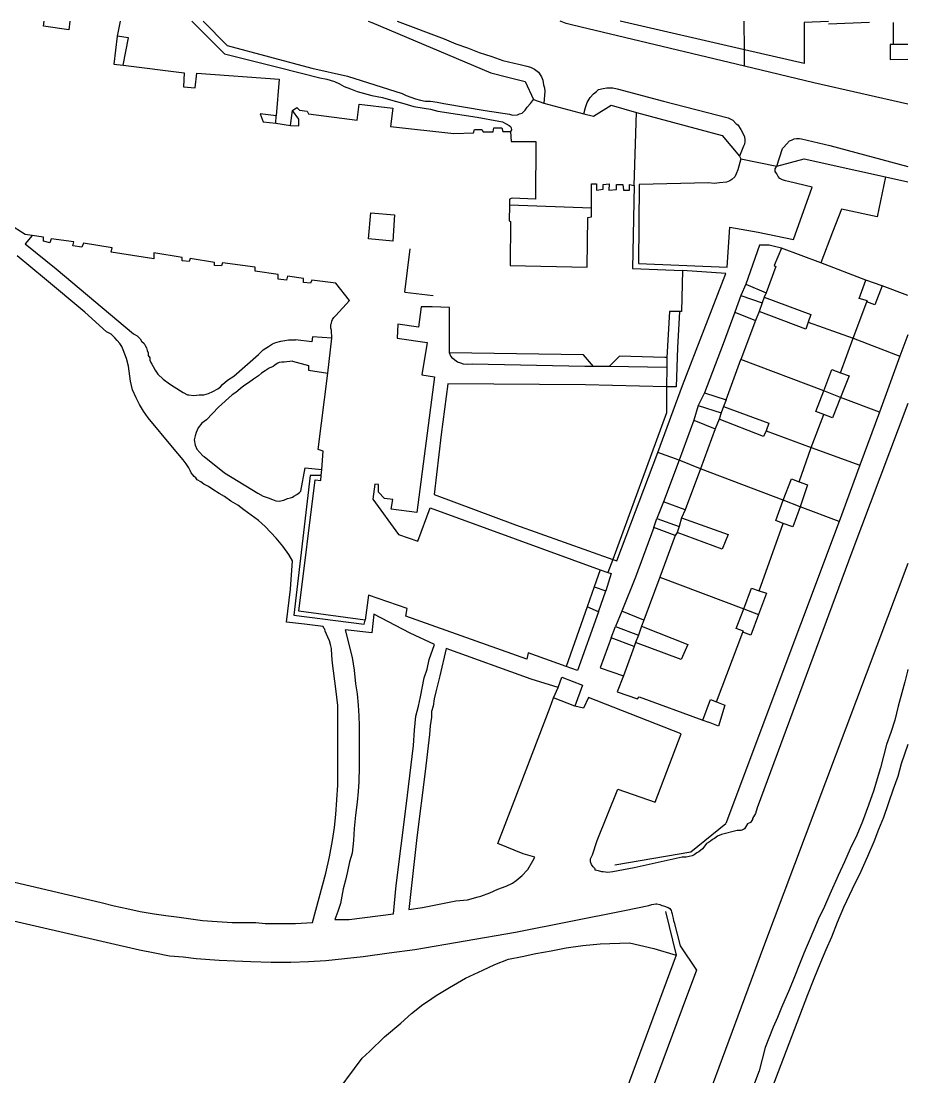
# Model space of a CAD drawing. Header units: millimetres. Extents: x 521005098 to 522149999836, y 174611071 to 175300000107.
# Drawn here: x 522040500036 to 522149999836, y 175169562340 to 175300000000 of the extents above; entities that cross this region are included whole.
import ezdxf

# ---------------------------------------------------------------- set-up
doc = ezdxf.new("R2010")
doc.units = ezdxf.units.MM
doc.header["$LTSCALE"] = 200
for name, color, linetype in [('0-35TEXT', 3, 'Continuous'), ('siteplan$0$0-35TEXT', 3, 'Continuous'), ('siteplan$0$siteplan$0$10', 1, 'Continuous'), ('siteplan$0$siteplan$0$14', 1, 'Continuous'), ('siteplan$0$siteplan$0$5', 1, 'Continuous'), ('siteplan$0$siteplan$0$8', 1, 'Continuous'), ('siteplan$0$siteplan$0$9', 1, 'Continuous')]:
    doc.layers.add(name, color=color, linetype=linetype)
doc.layers.get('siteplan$0$0-35TEXT').off()

# ---------------------------------------------------------------- blocks, each defined once
blk = doc.blocks.new('siteplan$0$siteplan')
at = {"layer": 'siteplan$0$siteplan$0$10', "color": 8}
for p, q in [((21561.56, 75200), (21565.62, 75195.94)), ((21562.96, 75200), (21565.94, 75197)), ((21565.94, 75197), (21576.38, 75194.19)), ((21629.81, 75194.44), (21629.81, 75196.44)), ((21565.62, 75195.94), (21572.38, 75194.25)), ((21572.38, 75194.25), (21577.38, 75193)), ((21576.38, 75194.19), (21580.81, 75193.19)), ((21577.38, 75193), (21578.25, 75192.81)), ((21578.25, 75192.81), (21579.19, 75192.56)), ((21579.19, 75192.56), (21579.81, 75192.25)), ((21579.81, 75192.25), (21580.38, 75191.94)), ((21580.81, 75193.19), (21587.56, 75191.06)), ((21580.38, 75191.94), (21581.19, 75191.62)), ((21581.19, 75191.62), (21582, 75191.31)), ((21582, 75191.31), (21583.81, 75190.81)), ((21583.81, 75190.81), (21585.12, 75190.56)), ((21587.56, 75191.06), (21588.06, 75190.81)), ((21588.06, 75190.81), (21588.62, 75190.62)), ((21585.12, 75190.56), (21586.38, 75190.19)), ((21586.38, 75190.19), (21587.75, 75189.81)), ((21587.75, 75189.81), (21589, 75189.44)), ((21588.62, 75190.62), (21589.19, 75190.38)), ((21589.19, 75190.38), (21589.81, 75190.25)), ((21589.81, 75190.25), (21590.38, 75190.12)), ((21590.38, 75190.12), (21591.06, 75190.12)), ((21591.06, 75190.12), (21591.88, 75190)), ((21591.88, 75190), (21592.69, 75189.81)), ((21592.69, 75189.81), (21597.81, 75188.94)), ((21603, 75189.38), (21603.38, 75189.81)), ((21603.38, 75189.81), (21603.75, 75190.31)), ((21589, 75189.44), (21590.25, 75189.25)), ((21590.25, 75189.25), (21591.06, 75189.12)), ((21591.06, 75189.12), (21591.94, 75188.88)), ((21591.94, 75188.88), (21596.81, 75188.12)), ((21597.81, 75188.94), (21600.81, 75188.5)), ((21600.81, 75188.5), (21601.19, 75188.38)), ((21601.19, 75188.38), (21601.75, 75188.44)), ((21601.75, 75188.44), (21601.81, 75188.44)), ((21601.81, 75188.44), (21602.06, 75188.56)), ((21602.06, 75188.56), (21602.38, 75188.62)), ((21602.38, 75188.62), (21602.75, 75189)), ((21602.75, 75189), (21603, 75189.38)), ((21596.81, 75188.12), (21599.5, 75187.62)), ((21599.5, 75187.62), (21599.94, 75187.56)), ((21599.94, 75187.56), (21600.38, 75187.31)), ((21600.38, 75187.31), (21600.75, 75187.12)), ((21600.75, 75187.12), (21600.94, 75187)), ((21600.94, 75187), (21601, 75186.81)), ((21601.06, 75186.56), (21600.94, 75186.38)), ((21601, 75186.81), (21601.06, 75186.56)), ((21629.38, 75183), (21629, 75181.62)), ((21633.62, 75181.75), (21633.81, 75182.06)), ((21633.62, 75181.44), (21633.62, 75181.75)), ((21628.25, 75180.44), (21628, 75180.25)), ((21628.62, 75180.75), (21628.25, 75180.44)), ((21628.81, 75181.12), (21628.62, 75180.75)), ((21629, 75181.62), (21628.81, 75181.12)), ((21633.81, 75181.12), (21633.62, 75181.44)), ((21634, 75180.81), (21633.81, 75181.12)), ((21634.19, 75180.56), (21634, 75180.81)), ((21634.5, 75180.38), (21634.19, 75180.56)), ((21634.88, 75180.25), (21634.5, 75180.38)), ((21647.25, 75180.75), (21646.19, 75175.81)), ((21616.81, 75179.81), (21616.75, 75170.06)), ((21625.38, 75180), (21616.81, 75179.81)), ((21626.06, 75179.94), (21625.38, 75180)), ((21626.75, 75180), (21626.06, 75179.94)), ((21627.62, 75180.12), (21626.75, 75180)), ((21628, 75180.25), (21627.62, 75180.12)), ((21635.25, 75180.19), (21634.88, 75180.25)), ((21638.19, 75179.5), (21635.25, 75180.19)), ((21635.88, 75173), (21638.19, 75179.5)), ((21641.81, 75176.75), (21640.69, 75173.94)), ((21646.19, 75175.81), (21641.81, 75176.75)), ((21627.69, 75169.62), (21628, 75174.56)), ((21628, 75174.56), (21631.5, 75173.94)), ((21631.5, 75173.94), (21635.88, 75173)), ((21640.69, 75173.94), (21639.25, 75170.12)), ((21541.88, 75173.5), (21541, 75172.5)), ((21541, 75172.5), (21544.81, 75169.38)), ((21543.38, 75168.19), (21540, 75171)), ((21616.75, 75170.06), (21627.69, 75169.62)), ((21544.81, 75169.38), (21554.38, 75161.38)), ((21548.38, 75164.06), (21543.38, 75168.19)), ((21630, 75167.5), (21629.38, 75166.12)), ((21551.06, 75161.62), (21548.38, 75164.06)), ((21621.81, 75164.12), (21621.56, 75159.62)), ((21551.62, 75161.31), (21551.06, 75161.62)), ((21552.06, 75160.88), (21551.62, 75161.31)), ((21552.38, 75160.56), (21552.06, 75160.88)), ((21554.38, 75161.38), (21554.81, 75161.12)), ((21554.81, 75161.12), (21555.19, 75160.75)), ((21552.69, 75160.19), (21552.38, 75160.56)), ((21552.94, 75159.81), (21552.69, 75160.19)), ((21553.12, 75159.38), (21552.94, 75159.81)), ((21555.19, 75160.75), (21555.38, 75160.44)), ((21555.38, 75160.44), (21555.69, 75160.19)), ((21555.69, 75160.19), (21555.81, 75159.94)), ((21555.81, 75159.94), (21556, 75159.62)), ((21556, 75159.62), (21556.06, 75159.31)), ((21570.38, 75159.38), (21571.06, 75159.81)), ((21571.06, 75159.81), (21571.56, 75160.12)), ((21571.56, 75160.12), (21571.94, 75160.31)), ((21571.94, 75160.31), (21572.56, 75160.44)), ((21572.56, 75160.44), (21573.06, 75160.56)), ((21573.06, 75160.56), (21573.5, 75160.62)), ((21573.5, 75160.62), (21573.88, 75160.62)), ((21573.88, 75160.62), (21574.38, 75160.62)), ((21621.56, 75159.62), (21621.38, 75154.81)), ((21553.5, 75158.31), (21553.12, 75159.38)), ((21553.75, 75157.38), (21553.5, 75158.31)), ((21556.06, 75159.31), (21556.19, 75159)), ((21556.19, 75159), (21556.19, 75158.69)), ((21556.19, 75158.69), (21556.38, 75158.38)), ((21556.38, 75158.38), (21556.38, 75158.12)), ((21566.75, 75156.12), (21569.81, 75158.81)), ((21569.81, 75158.81), (21570.38, 75159.38)), ((21593.56, 75158.62), (21593.38, 75159)), ((21593.81, 75158.31), (21593.56, 75158.62)), ((21594.06, 75158.12), (21593.81, 75158.31)), ((21554, 75155.5), (21553.75, 75157.38)), ((21556.38, 75158.12), (21556.5, 75157.81)), ((21556.5, 75157.81), (21556.62, 75157.62)), ((21556.62, 75157.62), (21556.81, 75157.31)), ((21556.81, 75157.31), (21557.06, 75156.88)), ((21557.06, 75156.88), (21557.38, 75156.38)), ((21571.12, 75157.12), (21570.62, 75156.81)), ((21571.62, 75157.31), (21571.12, 75157.12)), ((21571.81, 75157.5), (21571.62, 75157.31)), ((21572, 75157.62), (21571.81, 75157.5)), ((21572.19, 75157.75), (21572, 75157.62)), ((21572.38, 75157.81), (21572.19, 75157.75)), ((21572.69, 75157.88), (21572.38, 75157.81)), ((21573, 75157.88), (21572.69, 75157.88)), ((21574, 75158), (21573, 75157.88)), ((21594.38, 75157.88), (21594.06, 75158.12)), ((21594.81, 75157.75), (21594.38, 75157.88)), ((21595.12, 75157.62), (21594.81, 75157.75)), ((21595.62, 75157.56), (21595.12, 75157.62)), ((21596.19, 75157.62), (21595.62, 75157.56)), ((21610.12, 75157.31), (21596.19, 75157.62)), ((21611.19, 75157.31), (21610.12, 75157.31)), ((21620.25, 75157.19), (21613.12, 75157.31)), ((21557.38, 75156.38), (21558.06, 75155.75)), ((21558.06, 75155.75), (21558.81, 75155.19)), ((21565.38, 75155.12), (21566, 75155.62)), ((21566, 75155.62), (21566.75, 75156.12)), ((21569.19, 75155.75), (21568.56, 75155.31)), ((21569.81, 75156.19), (21569.19, 75155.75)), ((21570.19, 75156.5), (21569.81, 75156.19)), ((21570.62, 75156.81), (21570.19, 75156.5)), ((21554.25, 75154.44), (21554, 75155.5)), ((21554.69, 75153.44), (21554.25, 75154.44)), ((21558.81, 75155.19), (21559.38, 75154.81)), ((21559.38, 75154.81), (21560.5, 75154.12)), ((21564.19, 75154.25), (21564.81, 75154.56)), ((21564.81, 75154.56), (21565.12, 75154.81)), ((21565.12, 75154.81), (21565.38, 75155.12)), ((21567.56, 75154.56), (21567, 75154.12)), ((21568, 75154.94), (21567.56, 75154.56)), ((21568.56, 75155.31), (21568, 75154.94)), ((21593.19, 75155.19), (21592.38, 75148.94)), ((21610.19, 75155.06), (21593.19, 75155.19)), ((21620.19, 75154.81), (21610.19, 75155.06)), ((21621.38, 75154.81), (21620.19, 75154.81)), ((21555.12, 75152.62), (21554.69, 75153.44)), ((21560.5, 75154.12), (21561.06, 75153.81)), ((21561.06, 75153.81), (21561.19, 75153.81)), ((21561.19, 75153.81), (21561.81, 75153.75)), ((21561.81, 75153.75), (21562.5, 75153.81)), ((21562.5, 75153.81), (21563.06, 75153.81)), ((21563.06, 75153.81), (21563.62, 75154)), ((21563.62, 75154), (21564.19, 75154.25)), ((21566.56, 75153.81), (21564.88, 75152.31)), ((21567, 75154.12), (21566.56, 75153.81)), ((21624.88, 75154.06), (21624.12, 75152.5)), ((21555.62, 75151.81), (21555.12, 75152.62)), ((21556.19, 75151), (21555.62, 75151.81)), ((21564.88, 75152.31), (21563.38, 75150.75)), ((21559.19, 75147.38), (21556.19, 75151)), ((21563.38, 75150.75), (21562.81, 75150.31)), ((21562.12, 75149.19), (21562, 75148.75)), ((21562.38, 75149.75), (21562.12, 75149.19)), ((21562.81, 75150.31), (21562.38, 75149.75)), ((21562, 75148.75), (21561.88, 75148.25)), ((21561.88, 75148.25), (21562, 75147.62)), ((21592.38, 75148.94), (21591.5, 75141.5)), ((21560.5, 75145.81), (21559.19, 75147.38)), ((21562, 75147.62), (21562.19, 75147.12)), ((21562.19, 75147.12), (21562.56, 75146.69)), ((21562.56, 75146.69), (21562.94, 75146.31)), ((21614.06, 75133.31), (21619.12, 75146.69)), ((21560.88, 75145.31), (21560.5, 75145.81)), ((21561.19, 75144.81), (21560.88, 75145.31)), ((21562.94, 75146.31), (21563.12, 75146.19)), ((21563.12, 75146.19), (21565.62, 75144.19)), ((21621.75, 75145.75), (21619.81, 75140.62)), ((21561.38, 75144.5), (21561.19, 75144.81)), ((21561.5, 75144.19), (21561.38, 75144.5)), ((21561.69, 75143.94), (21561.5, 75144.19)), ((21561.88, 75143.75), (21561.69, 75143.94)), ((21565.62, 75144.19), (21569, 75142.12)), ((21576.19, 75143.88), (21574.19, 75126.62)), ((21575.06, 75141.94), (21575.56, 75144.81)), ((21575.56, 75144.81), (21577.62, 75144.62)), ((21577.56, 75143.88), (21576.19, 75143.88)), ((21562.06, 75143.56), (21561.88, 75143.75)), ((21562.25, 75143.31), (21562.06, 75143.56)), ((21562.69, 75143.06), (21562.25, 75143.31)), ((21563.06, 75142.81), (21562.69, 75143.06)), ((21563.62, 75142.5), (21563.06, 75142.81)), ((21564.19, 75142.12), (21563.62, 75142.5)), ((21564.94, 75141.62), (21564.19, 75142.12)), ((21565.62, 75141.25), (21564.94, 75141.62)), ((21566.38, 75140.69), (21565.62, 75141.25)), ((21569, 75142.12), (21569.75, 75141.69)), ((21569.75, 75141.69), (21570.38, 75141.31)), ((21570.38, 75141.31), (21571, 75141.12)), ((21574, 75141.19), (21574.19, 75141.31)), ((21574.19, 75141.31), (21574.56, 75141.5)), ((21574.56, 75141.5), (21574.69, 75141.62)), ((21574.69, 75141.62), (21574.88, 75141.75)), ((21574.88, 75141.75), (21575.06, 75141.94)), ((21591.5, 75141.5), (21601.56, 75137.75)), ((21567.25, 75140.19), (21566.38, 75140.69)), ((21568, 75139.62), (21567.25, 75140.19)), ((21571, 75141.12), (21571.56, 75140.88)), ((21571.56, 75140.88), (21571.94, 75140.75)), ((21571.94, 75140.75), (21572.38, 75140.69)), ((21572.38, 75140.69), (21572.94, 75140.81)), ((21572.94, 75140.81), (21573.38, 75141)), ((21573.38, 75141), (21573.75, 75141.12)), ((21573.75, 75141.12), (21574, 75141.19)), ((21569.81, 75138.31), (21568, 75139.62)), ((21570.62, 75137.56), (21569.81, 75138.31)), ((21572, 75136.12), (21570.62, 75137.56)), ((21601.56, 75137.75), (21613.56, 75133.5)), ((21618.62, 75137.44), (21616.38, 75131.31)), ((21618.62, 75137.44), (21619, 75138.56)), ((21621.25, 75136.44), (21618.62, 75137.44)), ((21572.81, 75135.12), (21572, 75136.12)), ((21573.56, 75134.12), (21572.81, 75135.12)), ((21574, 75133.31), (21573.56, 75134.12)), ((21613.56, 75133.5), (21614.06, 75133.31)), ((21573.75, 75129.81), (21574, 75133.31)), ((21612, 75132.19), (21612.94, 75131.88)), ((21613.38, 75131.75), (21612.69, 75129.62)), ((21612.94, 75131.88), (21613.38, 75131.75)), ((21616.38, 75131.31), (21614.69, 75127.12)), ((21573.25, 75125.75), (21573.75, 75129.81)), ((21611.81, 75127), (21612.69, 75129.62)), ((21611.81, 75127), (21609.19, 75119.75)), ((21575.5, 75125.5), (21573.25, 75125.75)), ((21574.19, 75126.62), (21582.88, 75125.5)), ((21582.88, 75125.5), (21583, 75126)), ((21584.06, 75126.75), (21583.81, 75124.44)), ((21588.56, 75124.38), (21584.06, 75126.75)), ((21577.81, 75125.19), (21575.5, 75125.5)), ((21577.88, 75125), (21577.81, 75125.19)), ((21578, 75124.88), (21577.88, 75125)), ((21578.06, 75124.62), (21578, 75124.88)), ((21578.19, 75124.25), (21578.06, 75124.62)), ((21580.5, 75124.81), (21581.38, 75121.38)), ((21583.81, 75124.44), (21580.5, 75124.81)), ((21591.56, 75123), (21588.56, 75124.38)), ((21613.38, 75123.81), (21613.88, 75125.19)), ((21578.38, 75123.88), (21578.19, 75124.25)), ((21578.56, 75123.44), (21578.38, 75123.88)), ((21578.69, 75123), (21578.56, 75123.44)), ((21578.81, 75122.5), (21578.69, 75123)), ((21590.88, 75121.12), (21591.56, 75123)), ((21613.38, 75123.81), (21612, 75120.12)), ((21616.19, 75122.75), (21613.38, 75123.81)), ((21578.88, 75121.62), (21578.81, 75122.5)), ((21593, 75122.5), (21592.19, 75119.12)), ((21603.5, 75118.69), (21593, 75122.5)), ((21578.94, 75120.69), (21578.88, 75121.62)), ((21579.38, 75117.5), (21578.94, 75120.69)), ((21581.38, 75121.38), (21581.62, 75119.81)), ((21590.62, 75119.94), (21590.88, 75121.12)), ((21581.62, 75119.81), (21581.81, 75118.12)), ((21590.25, 75118.88), (21590.62, 75119.94)), ((21592.19, 75119.12), (21591.69, 75117.12)), ((21609.19, 75119.75), (21607.81, 75120.25)), ((21612, 75120.12), (21614.88, 75119.12)), ((21649.94, 75119.69), (21649.62, 75118.38)), ((21650, 75119.9), (21649.94, 75119.69)), ((21581.81, 75118.12), (21582, 75116.88)), ((21589.81, 75116.5), (21590.25, 75118.88)), ((21606.81, 75117.69), (21603.5, 75118.69)), ((21649.62, 75118.38), (21649.25, 75117)), ((21579.62, 75115.44), (21579.38, 75117.5)), ((21582, 75116.88), (21582.12, 75115.5)), ((21589.56, 75115.38), (21589.81, 75116.5)), ((21591.69, 75117.12), (21591.5, 75116.25)), ((21610.56, 75116.44), (21609.94, 75115.12)), ((21622, 75111.94), (21610.56, 75116.44)), ((21649.25, 75117), (21648.81, 75115.38)), ((21579.62, 75105.62), (21579.62, 75115.44)), ((21582.12, 75115.5), (21582.19, 75114.19)), ((21589.25, 75114.12), (21589.56, 75115.38)), ((21591.38, 75115.38), (21591.19, 75114.69)), ((21591.5, 75116.25), (21591.38, 75115.38)), ((21601.38, 75103.62), (21605.81, 75115.25)), ((21605.81, 75115.25), (21606.25, 75116.38)), ((21609.94, 75115.12), (21608.88, 75115.38)), ((21648.81, 75115.38), (21648.38, 75113.62)), ((21582.19, 75114.19), (21582.25, 75112.94)), ((21589.06, 75112.38), (21589.25, 75114.12)), ((21591.19, 75114), (21591, 75112.94)), ((21591.19, 75114.69), (21591.19, 75114)), ((21582.25, 75112.94), (21582.25, 75107.88)), ((21591, 75112.94), (21590.94, 75111.88)), ((21648.38, 75113.62), (21647.88, 75112.12)), ((21588.94, 75110.5), (21589.06, 75112.38)), ((21590.94, 75111.88), (21590.38, 75107.31)), ((21618.81, 75103.5), (21622, 75111.94)), ((21647.88, 75112.12), (21647.38, 75110.62)), ((21588.06, 75103), (21588.94, 75110.5)), ((21647.38, 75110.62), (21647, 75109.19)), ((21650, 75110.62), (21649.19, 75108.25)), ((21647, 75109.19), (21646.62, 75107.75)), ((21582.25, 75107.88), (21582.19, 75106)), ((21590.38, 75107.31), (21589.38, 75099.12)), ((21646.62, 75107.75), (21646.19, 75106.38)), ((21649.19, 75108.25), (21648.75, 75106.69)), ((21646.19, 75106.38), (21645.81, 75105)), ((21648.75, 75106.69), (21648.19, 75105.12)), ((21579.38, 75102), (21579.62, 75105.62)), ((21582.12, 75104.81), (21582, 75103.5)), ((21582.19, 75106), (21582.12, 75104.81)), ((21611.62, 75098.75), (21614.19, 75105.12)), ((21614.19, 75105.12), (21618.81, 75103.5)), ((21645.81, 75105), (21645.12, 75103.12)), ((21648.19, 75105.12), (21647, 75101.62)), ((21582, 75103.5), (21581.81, 75101.88)), ((21599.38, 75098.38), (21601.38, 75103.62)), ((21586.81, 75093.19), (21588.06, 75103)), ((21645.12, 75103.12), (21644.38, 75101.12)), ((21579.19, 75100.38), (21579.38, 75102)), ((21581.81, 75101.88), (21581.62, 75100.25)), ((21644.38, 75101.12), (21643.69, 75099.44)), ((21647, 75101.62), (21646.38, 75100.12)), ((21578.94, 75098.75), (21579.19, 75100.38)), ((21581.62, 75100.25), (21581.56, 75098.75)), ((21627, 75099.5), (21626.5, 75099.31)), ((21646.38, 75100.12), (21645.81, 75098.62)), ((21578.56, 75096.75), (21578.94, 75098.75)), ((21581.56, 75098.75), (21581.38, 75097.19)), ((21589.38, 75099.12), (21588.38, 75090.25)), ((21602.5, 75097.12), (21599.38, 75098.38)), ((21611.06, 75097), (21611.62, 75098.75)), ((21625.12, 75098.38), (21624.94, 75098.12)), ((21625.38, 75098.5), (21625.12, 75098.38)), ((21625.62, 75098.69), (21625.38, 75098.5)), ((21625.88, 75098.88), (21625.62, 75098.69)), ((21626.12, 75099), (21625.88, 75098.88)), ((21626.5, 75099.31), (21626.12, 75099)), ((21643.69, 75099.44), (21642.88, 75097.75)), ((21645.81, 75098.62), (21645, 75096.81)), ((21581.38, 75097.19), (21581.06, 75096.12)), ((21603.94, 75096.69), (21602.5, 75097.12)), ((21610.81, 75096.5), (21611.06, 75097)), ((21623.38, 75096.88), (21623, 75096.81)), ((21623.62, 75097), (21623.38, 75096.88)), ((21623.94, 75097.25), (21623.62, 75097)), ((21624.19, 75097.38), (21623.94, 75097.25)), ((21624.62, 75097.75), (21624.19, 75097.38)), ((21624.94, 75098.12), (21624.62, 75097.75)), ((21642.88, 75097.75), (21642.19, 75096.12)), ((21529.5, 75096), (21550.38, 75091.12)), ((21578.12, 75094.75), (21578.56, 75096.75)), ((21581.06, 75096.12), (21580.81, 75094.94)), ((21603.06, 75095.19), (21603.69, 75096.25)), ((21603.69, 75096.25), (21603.94, 75096.69)), ((21610.81, 75096.12), (21610.81, 75096.5)), ((21610.94, 75095.81), (21610.81, 75096.12)), ((21611.12, 75095.5), (21610.94, 75095.81)), ((21622.12, 75096.69), (21616.19, 75095.38)), ((21622.62, 75096.69), (21622.12, 75096.69)), ((21623, 75096.81), (21622.62, 75096.69)), ((21642.19, 75096.12), (21641.38, 75094.44)), ((21645, 75096.81), (21644.19, 75094.94)), ((21576.5, 75088.62), (21578.12, 75094.75)), ((21580.81, 75094.94), (21580.56, 75093.88)), ((21601.62, 75093.81), (21602.38, 75094.44)), ((21602.38, 75094.44), (21603, 75095.12)), ((21603, 75095.12), (21603.06, 75095.19)), ((21611.38, 75095.25), (21611.12, 75095.5)), ((21611.38, 75095.12), (21611.38, 75095.25)), ((21611.81, 75095), (21611.38, 75095.12)), ((21612.19, 75094.88), (21611.81, 75095)), ((21612.38, 75094.88), (21612.19, 75094.88)), ((21612.94, 75094.81), (21612.38, 75094.88)), ((21613.56, 75094.88), (21612.94, 75094.81)), ((21616.19, 75095.38), (21613.56, 75094.88)), ((21641.38, 75094.44), (21640.38, 75092.12)), ((21644.19, 75094.94), (21643.12, 75092.75)), ((21580.56, 75093.88), (21580.25, 75092.81)), ((21586.5, 75089.69), (21586.81, 75093.19)), ((21599.38, 75092.75), (21600.38, 75093.12)), ((21600.38, 75093.12), (21601.19, 75093.5)), ((21601.19, 75093.5), (21601.62, 75093.81)), ((21580.12, 75091.88), (21579.94, 75091)), ((21580.25, 75092.81), (21580.12, 75091.88)), ((21595.62, 75091.44), (21596.94, 75091.81)), ((21596.94, 75091.81), (21597.25, 75091.88)), ((21597.25, 75091.88), (21598.38, 75092.31)), ((21598.38, 75092.31), (21599.38, 75092.75)), ((21640.38, 75092.12), (21639.69, 75090.62)), ((21643.12, 75092.75), (21642.06, 75090.5)), ((21550.38, 75091.12), (21552, 75090.69)), ((21552, 75090.69), (21553.56, 75090.38)), ((21553.56, 75090.38), (21555.19, 75090)), ((21579.94, 75091), (21579.62, 75090)), ((21588.38, 75090.25), (21590.06, 75090.5)), ((21590.06, 75090.5), (21594.19, 75091.31)), ((21594.19, 75091.31), (21595.62, 75091.44)), ((21615, 75090.12), (21618, 75090.75)), ((21618, 75090.75), (21618.38, 75090.88)), ((21618.38, 75090.88), (21618.88, 75090.94)), ((21618.88, 75090.94), (21619, 75090.94)), ((21619, 75090.94), (21619.38, 75090.88)), ((21619.38, 75090.88), (21619.62, 75090.75)), ((21619.62, 75090.75), (21619.81, 75090.69)), ((21619.81, 75090.69), (21620.38, 75090.5)), ((21639.69, 75090.62), (21638.94, 75089)), ((21642.06, 75090.5), (21641.25, 75088.62)), ((21537.19, 75089.38), (21555.12, 75085.25)), ((21555.19, 75090), (21556.94, 75089.69)), ((21556.94, 75089.69), (21558.38, 75089.5)), ((21558.38, 75089.5), (21560, 75089.31)), ((21560, 75089.31), (21562.88, 75088.88)), ((21579.62, 75090), (21579.25, 75089)), ((21581, 75089), (21586.5, 75089.69)), ((21601.56, 75087.44), (21615, 75090.12)), ((21562.88, 75088.88), (21564.69, 75088.75)), ((21564.69, 75088.75), (21566.56, 75088.62)), ((21566.56, 75088.62), (21569.5, 75088.62)), ((21569.5, 75088.62), (21570.62, 75088.5)), ((21570.62, 75088.5), (21574.38, 75088.5)), ((21574.38, 75088.5), (21576.5, 75088.62)), ((21579.25, 75089), (21581, 75089)), ((21638.38, 75087.75), (21637.81, 75086.38)), ((21638.94, 75089), (21638.38, 75087.75)), ((21641.25, 75088.62), (21640.56, 75086.81)), ((21589.12, 75085.31), (21601.56, 75087.44)), ((21640.56, 75086.81), (21639.88, 75085.25)), ((21555.12, 75085.25), (21557, 75084.88)), ((21585.94, 75084.88), (21589.12, 75085.31)), ((21637.81, 75086.38), (21637.19, 75084.94)), ((21639.88, 75085.25), (21639.19, 75083.69)), ((21557, 75084.88), (21558.81, 75084.5)), ((21558.81, 75084.5), (21560.5, 75084.38)), ((21560.5, 75084.38), (21562.12, 75084.19)), ((21562.12, 75084.19), (21564.94, 75084)), ((21564.94, 75084), (21566.88, 75083.88)), ((21566.88, 75083.88), (21568.88, 75083.81)), ((21576, 75083.81), (21578.12, 75083.94)), ((21578.12, 75083.94), (21582.75, 75084.44)), ((21582.75, 75084.44), (21585.94, 75084.88)), ((21637.19, 75084.94), (21636.62, 75083.5)), ((21568.88, 75083.81), (21571.38, 75083.75)), ((21571.38, 75083.75), (21573.81, 75083.75)), ((21573.81, 75083.75), (21576, 75083.81)), ((21636.62, 75083.5), (21636, 75081.94)), ((21639.19, 75083.69), (21638.38, 75081.69)), ((21636, 75081.94), (21635.38, 75080.38)), ((21638.38, 75081.69), (21637.62, 75079.69)), ((21635.38, 75080.38), (21634.38, 75078.12)), ((21637.62, 75079.69), (21634, 75070.19)), ((21634.38, 75078.12), (21633.88, 75076.88)), ((21633.88, 75076.88), (21633.38, 75075.69)), ((21633.38, 75075.69), (21632.38, 75073.19)), ((21632.38, 75073.19), (21631.62, 75070.31)), ((21634, 75070.19), (21625.88, 75049.31)), ((21631.62, 75070.31), (21629.19, 75063.88))]:
    blk.add_line(p, q, dxfattribs=at)
at = {"layer": 'siteplan$0$siteplan$0$14', "color": 8}
for p, q in [((21543.25, 75199.38), (21543.34, 75200)), ((21546.53, 75200), (21546.38, 75198.94)), ((21552.71, 75200), (21552.38, 75198.12)), ((21546.38, 75198.94), (21543.25, 75199.38)), ((21552.38, 75198.12), (21551.94, 75194.69)), ((21551.94, 75194.69), (21553.12, 75194.56)), ((21553.12, 75194.56), (21560.62, 75193.62)), ((21560.62, 75193.62), (21560.56, 75191.88)), ((21562, 75191.75), (21562.19, 75193.56)), ((21562.19, 75193.56), (21572.38, 75192.81)), ((21572.38, 75192.81), (21572, 75188.31)), ((21560.56, 75191.88), (21562, 75191.75)), ((21582, 75187.75), (21582.25, 75189.75)), ((21582.25, 75189.75), (21586.38, 75189.25)), ((21572, 75188.31), (21570, 75188.56)), ((21570, 75188.56), (21570.38, 75187.56)), ((21574, 75188.94), (21574.56, 75189.31)), ((21574.81, 75187.88), (21574, 75188.94)), ((21574.56, 75189.31), (21574.88, 75189)), ((21574.88, 75189), (21575.81, 75188.88)), ((21575.81, 75188.88), (21576, 75188.56)), ((21576, 75188.56), (21582, 75187.75)), ((21586.38, 75189.25), (21586.12, 75187)), ((21570.38, 75187.56), (21571.94, 75187.38)), ((21571.94, 75187.38), (21573.75, 75187.12)), ((21573.75, 75187.12), (21574.81, 75187.06)), ((21574.81, 75187.06), (21574.81, 75187.88)), ((21586.12, 75187), (21593.94, 75186.12)), ((21593.94, 75186.12), (21596.38, 75186.19)), ((21596.38, 75186.19), (21596.5, 75186.62)), ((21596.5, 75186.62), (21597.38, 75186.62)), ((21597.38, 75186.62), (21597.56, 75186.31)), ((21597.56, 75186.31), (21598.81, 75186.31)), ((21598.81, 75186.31), (21598.88, 75186.81)), ((21598.88, 75186.81), (21599.88, 75186.81)), ((21599.88, 75186.81), (21600, 75186.38)), ((21600, 75186.38), (21600.94, 75186.38)), ((21600.94, 75186.38), (21601, 75185.12)), ((21601, 75185.12), (21601.38, 75185.12)), ((21601.38, 75185.12), (21604.06, 75185.12)), ((21604.06, 75185.12), (21604, 75178)), ((21610.94, 75176.88), (21610.94, 75179.88)), ((21610.94, 75179.88), (21611.56, 75179.88)), ((21611.56, 75179.88), (21611.56, 75179.12)), ((21611.56, 75179.12), (21612.38, 75179.25)), ((21612.38, 75179.81), (21613.12, 75179.88)), ((21612.38, 75179.25), (21612.38, 75179.81)), ((21613.12, 75179.88), (21613.06, 75179.12)), ((21613.06, 75179.12), (21614, 75179.19)), ((21614, 75179.19), (21614, 75179.81)), ((21614, 75179.81), (21614.81, 75179.81)), ((21614.81, 75179.81), (21614.88, 75179.12)), ((21614.88, 75179.12), (21615.62, 75179.12)), ((21615.62, 75179.12), (21615.62, 75179.81)), ((21615.62, 75179.81), (21616.19, 75179.69)), ((21616.19, 75179.69), (21616, 75169.44)), ((21601.12, 75178.12), (21600.81, 75178)), ((21600.81, 75178), (21600.81, 75177.25)), ((21604, 75178), (21601.12, 75178.12)), ((21600.81, 75177.25), (21600.75, 75175.31)), ((21610.94, 75175.81), (21610.94, 75176.88)), ((21583.38, 75173.12), (21583.69, 75176.31)), ((21583.69, 75176.31), (21586.62, 75176.06)), ((21586.62, 75176.06), (21586.38, 75172.81)), ((21600.75, 75175.31), (21600.94, 75175.25)), ((21600.94, 75175.25), (21600.88, 75169.81)), ((21610.38, 75169.62), (21610.5, 75175.75)), ((21610.5, 75175.75), (21610.94, 75175.81)), ((21541, 75173.62), (21539.06, 75174.88)), ((21541.88, 75173.5), (21541, 75173.62)), ((21543.25, 75173.31), (21541.88, 75173.5)), ((21543.25, 75172.81), (21543.25, 75173.31)), ((21544.06, 75172.62), (21543.25, 75172.81)), ((21544.19, 75173.12), (21544.06, 75172.62)), ((21547, 75172.75), (21544.19, 75173.12)), ((21546.88, 75172.25), (21547, 75172.75)), ((21548.19, 75172.56), (21548, 75172.06)), ((21551.75, 75172), (21548.19, 75172.56)), ((21586.38, 75172.81), (21583.38, 75173.12)), ((21548, 75172.06), (21546.88, 75172.25)), ((21551.62, 75171.44), (21551.75, 75172)), ((21556.88, 75170.62), (21551.62, 75171.44)), ((21560.38, 75170.81), (21556.88, 75171.38)), ((21556.88, 75171.38), (21556.88, 75170.62)), ((21587.88, 75166.5), (21588.56, 75171.88)), ((21634.38, 75171.94), (21633.5, 75169.81)), ((21639.25, 75170.12), (21634.38, 75171.94)), ((21560.38, 75170.38), (21560.38, 75170.81)), ((21561.25, 75170.31), (21560.38, 75170.38)), ((21561.38, 75170.69), (21561.25, 75170.31)), ((21564.38, 75170.19), (21561.38, 75170.69)), ((21564.38, 75169.81), (21564.38, 75170.19)), ((21565.38, 75170.12), (21565.25, 75169.75)), ((21569.38, 75169.62), (21565.38, 75170.12)), ((21644.81, 75168), (21639.25, 75170.12)), ((21565.25, 75169.75), (21564.38, 75169.81)), ((21569.38, 75169.12), (21569.38, 75169.62)), ((21572.25, 75168.69), (21569.38, 75169.12)), ((21572.25, 75168.12), (21572.25, 75168.69)), ((21600.88, 75169.81), (21610.38, 75169.62)), ((21616, 75169.44), (21622.19, 75169.19)), ((21622.19, 75169.19), (21622.06, 75164.12)), ((21633.69, 75169.69), (21632.5, 75166.44)), ((21633.5, 75169.81), (21633.69, 75169.69)), ((21573.25, 75168), (21572.25, 75168.12)), ((21573.38, 75168.5), (21573.25, 75168)), ((21575.38, 75168.19), (21573.38, 75168.5)), ((21575.38, 75167.69), (21575.38, 75168.19)), ((21576.25, 75167.62), (21575.38, 75167.69)), ((21576.38, 75168), (21576.25, 75167.62)), ((21579.38, 75167.62), (21576.38, 75168)), ((21581.06, 75165.5), (21579.38, 75167.62)), ((21644, 75165.75), (21644.81, 75168)), ((21646.81, 75167.31), (21644.81, 75168)), ((21632.5, 75166.44), (21632.25, 75165.88)), ((21579.38, 75163.62), (21581.06, 75165.5)), ((21632, 75165.19), (21631.62, 75164.12)), ((21632.25, 75165.88), (21632, 75165.19)), ((21632.25, 75165.88), (21638, 75163.75)), ((21643.25, 75160.81), (21644.94, 75165.31)), ((21645, 75165.44), (21644, 75165.75)), ((21644.94, 75165.31), (21645, 75165.44)), ((21579.12, 75163.38), (21579.38, 75163.62)), ((21589.88, 75164.69), (21589.56, 75162.19)), ((21591.25, 75164.69), (21589.88, 75164.69)), ((21593.38, 75164.62), (21591.25, 75164.69)), ((21593.38, 75159), (21593.38, 75164.62)), ((21620.56, 75164.12), (21620.25, 75158.44)), ((21621.81, 75164.12), (21620.56, 75164.12)), ((21622.06, 75164.12), (21621.81, 75164.12)), ((21631.62, 75164.12), (21631.19, 75163)), ((21637.38, 75161.94), (21631.62, 75164.12)), ((21638, 75163.75), (21637.69, 75162.81)), ((21578.75, 75162.5), (21578.81, 75162.69)), ((21578.75, 75162.06), (21578.75, 75162.5)), ((21578.81, 75162.69), (21578.88, 75162.94)), ((21578.88, 75162.94), (21578.94, 75163.12)), ((21578.94, 75163.12), (21579.12, 75163.38)), ((21587, 75162.56), (21586.94, 75160.81)), ((21589.56, 75162.19), (21587, 75162.56)), ((21631.19, 75163), (21629.38, 75158.19)), ((21637.69, 75162.81), (21637.38, 75161.94)), ((21578.38, 75156.5), (21578.88, 75160.81)), ((21578.81, 75161.81), (21578.75, 75162.06)), ((21578.88, 75160.81), (21578.81, 75161.81)), ((21586.94, 75160.81), (21590.62, 75160.31)), ((21641.69, 75156.56), (21643.25, 75160.81)), ((21590.62, 75160.31), (21590, 75156.31)), ((21609.94, 75158.75), (21593.38, 75159)), ((21611.19, 75157.31), (21609.94, 75158.75)), ((21614.38, 75158.62), (21613.12, 75157.31)), ((21620, 75158.44), (21614.38, 75158.62)), ((21620.25, 75158.44), (21620, 75158.44)), ((21627.56, 75153.19), (21629.38, 75158.19)), ((21613.12, 75157.31), (21611.19, 75157.31)), ((21639.62, 75154.31), (21640.62, 75156.94)), ((21640.62, 75156.94), (21641.69, 75156.56)), ((21577.19, 75147.06), (21578.38, 75156.5)), ((21591.56, 75156.06), (21589.38, 75139.31)), ((21590, 75156.31), (21591.56, 75156.06)), ((21638.62, 75151.75), (21639.62, 75154.31)), ((21627.56, 75153.19), (21627.25, 75152.38)), ((21627.25, 75152.38), (21626.94, 75151.62)), ((21627.25, 75152.38), (21632.81, 75150.31)), ((21639.62, 75151.38), (21638.62, 75151.75)), ((21626.69, 75150.81), (21626.19, 75149.62)), ((21626.94, 75151.62), (21626.69, 75150.81)), ((21632.19, 75148.69), (21626.69, 75150.81)), ((21638.06, 75147.31), (21639.62, 75151.38)), ((21626.19, 75149.62), (21624.38, 75144.69)), ((21632.5, 75149.38), (21632.19, 75148.69)), ((21632.81, 75150.31), (21632.5, 75149.38)), ((21577.81, 75146.88), (21577.19, 75147.06)), ((21577.62, 75144.62), (21577.81, 75146.88)), ((21636.56, 75143.06), (21638.06, 75147.31)), ((21577.5, 75143.25), (21577.56, 75143.88)), ((21577.56, 75143.88), (21577.62, 75144.62)), ((21624.38, 75144.69), (21622.5, 75139.62)), ((21574.81, 75127.12), (21576.81, 75143.31)), ((21576.81, 75143.31), (21577.5, 75143.25)), ((21584.19, 75142.81), (21583.94, 75140.94)), ((21584.62, 75142.75), (21584.19, 75142.81)), ((21584.62, 75141.81), (21584.62, 75142.75)), ((21634.62, 75140.81), (21635.62, 75143.44)), ((21635.62, 75143.44), (21636.56, 75143.06)), ((21585.38, 75141), (21584.62, 75141.81)), ((21583.94, 75140.94), (21587.12, 75136.56)), ((21586.38, 75140.88), (21585.38, 75141)), ((21586.19, 75139.69), (21586.38, 75140.88)), ((21633.69, 75138.31), (21634.62, 75140.81)), ((21589.38, 75139.31), (21586.19, 75139.69)), ((21589.5, 75135.75), (21591, 75139.88)), ((21591, 75139.88), (21612, 75132.19)), ((21622.06, 75138.62), (21621.75, 75137.56)), ((21622.5, 75139.62), (21622.06, 75138.62)), ((21622.06, 75138.62), (21627.81, 75136.56)), ((21621.75, 75137.56), (21621.5, 75136.81)), ((21631.62, 75129.62), (21634.62, 75137.94)), ((21634.62, 75137.94), (21633.69, 75138.31)), ((21587.12, 75136.56), (21589.5, 75135.75)), ((21621.25, 75136.44), (21619.38, 75131.31)), ((21621.5, 75136.81), (21621.25, 75136.44)), ((21627.06, 75134.75), (21621.5, 75136.81)), ((21627.81, 75136.56), (21627.06, 75134.75)), ((21612, 75132.19), (21611.25, 75130.12)), ((21619.38, 75131.31), (21617.38, 75126)), ((21611.25, 75130.12), (21610.38, 75127.62)), ((21629.75, 75127.38), (21630.69, 75129.94)), ((21630.69, 75129.94), (21631.62, 75129.62)), ((21583.38, 75129.06), (21583, 75126)), ((21588.19, 75127.44), (21583.38, 75129.06)), ((21583, 75126), (21574.81, 75127.12)), ((21588, 75126.5), (21588.19, 75127.44)), ((21610.38, 75127.62), (21607.81, 75120.25)), ((21628.81, 75124.94), (21629.75, 75127.38)), ((21602.94, 75121.19), (21588, 75126.5)), ((21617.38, 75126), (21617.12, 75125.25)), ((21617.12, 75125.25), (21616.75, 75124.12)), ((21617.12, 75125.25), (21622.81, 75123)), ((21626.38, 75115.88), (21629.62, 75124.5)), ((21629.69, 75124.62), (21628.81, 75124.94)), ((21629.62, 75124.5), (21629.69, 75124.62)), ((21616.38, 75123.25), (21616.19, 75122.75)), ((21616.75, 75124.12), (21616.38, 75123.25)), ((21622, 75121.12), (21616.38, 75123.25)), ((21622.81, 75123), (21622, 75121.12)), ((21603.12, 75121.94), (21602.94, 75121.19)), ((21607.81, 75120.25), (21603.12, 75121.94)), ((21616.19, 75122.75), (21614.88, 75119.12)), ((21614.88, 75119.12), (21614.12, 75117.12)), ((21614.12, 75117.12), (21616.62, 75116.25)), ((21616.62, 75116.25), (21616.81, 75116.5)), ((21616.81, 75116.5), (21624.69, 75113.62)), ((21624.69, 75113.62), (21625.62, 75116.19)), ((21625.62, 75116.19), (21626.38, 75115.88)), ((21624.69, 75113.62), (21625.38, 75113.38))]:
    blk.add_line(p, q, dxfattribs=at)
at = {"layer": 'siteplan$0$siteplan$0$5', "color": 8}
for p, q in [((21645.25, 75199.81), (21640.19, 75199.62)), ((21587.88, 75166.5), (21591.38, 75166.12)), ((21646.81, 75167.31), (21645.94, 75164.94)), ((21645.94, 75164.94), (21644.94, 75165.31)), ((21641.69, 75156.56), (21642.75, 75156.19)), ((21642.75, 75156.19), (21641.69, 75153.5)), ((21641.69, 75153.5), (21640.69, 75151)), ((21640.69, 75151), (21639.62, 75151.38)), ((21636.56, 75143.06), (21637.62, 75142.69)), ((21637.62, 75142.69), (21636.69, 75140)), ((21636.69, 75140), (21635.81, 75137.5)), ((21635.81, 75137.5), (21634.62, 75137.94)), ((21631.62, 75129.62), (21632.56, 75129.31)), ((21632.56, 75129.31), (21631.56, 75126.69)), ((21631.56, 75126.69), (21630.62, 75124.12)), ((21630.62, 75124.12), (21629.62, 75124.5)), ((21626.38, 75115.88), (21627.38, 75115.5)), ((21627.38, 75115.5), (21626.62, 75112.88)), ((21626.62, 75112.88), (21625.38, 75113.38))]:
    blk.add_line(p, q, dxfattribs=at)
at = {"layer": 'siteplan$0$siteplan$0$8', "color": 8}
for p, q in [((21586.94, 75200), (21592.75, 75197.81)), ((21607.19, 75199.94), (21607.06, 75200)), ((21607.81, 75199.69), (21607.19, 75199.94)), ((21608.62, 75199.5), (21607.81, 75199.69)), ((21629.81, 75194.44), (21608.62, 75199.5)), ((21592.75, 75197.81), (21594.19, 75197.19)), ((21594.19, 75197.19), (21595.62, 75196.69)), ((21595.62, 75196.69), (21597.06, 75196.12)), ((21597.06, 75196.12), (21598.62, 75195.62)), ((21598.62, 75195.62), (21600, 75195.12)), ((21600, 75195.12), (21601.38, 75194.81)), ((21601.38, 75194.81), (21602.12, 75194.62)), ((21602.12, 75194.62), (21602.94, 75194.44)), ((21602.94, 75194.44), (21603.38, 75194.31)), ((21603.38, 75194.31), (21603.88, 75194.06)), ((21603.88, 75194.06), (21604.38, 75193.69)), ((21604.38, 75193.69), (21604.69, 75193.25)), ((21638.38, 75192.38), (21629.81, 75194.44)), ((21604.69, 75193.25), (21604.75, 75193.12)), ((21604.75, 75193.12), (21604.94, 75192.69)), ((21604.94, 75192.69), (21605, 75192.12)), ((21605, 75192.12), (21605.12, 75191.75)), ((21650, 75189.72), (21638.38, 75192.38)), ((21605.19, 75191.31), (21605.06, 75189.88)), ((21605.12, 75191.75), (21605.19, 75191.31)), ((21610.75, 75190.56), (21611.19, 75191)), ((21611.19, 75191), (21611.56, 75191.31)), ((21611.56, 75191.31), (21611.81, 75191.56)), ((21611.81, 75191.56), (21612.38, 75191.69)), ((21612.38, 75191.69), (21612.81, 75191.75)), ((21612.81, 75191.75), (21613.56, 75191.75)), ((21613.56, 75191.75), (21614.12, 75191.62)), ((21614.12, 75191.62), (21619.81, 75190.12)), ((21610.19, 75189.31), (21610.38, 75189.94)), ((21610.38, 75189.94), (21610.75, 75190.56)), ((21619.81, 75190.12), (21627.81, 75188.06)), ((21610, 75188.56), (21610.19, 75189.31)), ((21627.81, 75188.06), (21628.38, 75187.75)), ((21628.38, 75187.75), (21628.81, 75187.31)), ((21628.81, 75187.31), (21629, 75187.19)), ((21629, 75187.19), (21629.38, 75186.62)), ((21629.38, 75186.62), (21629.81, 75185.75)), ((21629.81, 75185.75), (21629.88, 75185.31)), ((21629.69, 75184.56), (21629.19, 75183.31)), ((21629.81, 75184.81), (21629.69, 75184.56)), ((21629.88, 75185.12), (21629.81, 75184.81)), ((21629.88, 75185.31), (21629.88, 75185.12)), ((21634.5, 75184.25), (21634.69, 75184.44)), ((21634.69, 75184.44), (21635, 75184.81)), ((21635, 75184.81), (21635.38, 75185.19)), ((21635.38, 75185.19), (21635.62, 75185.31)), ((21635.62, 75185.31), (21635.94, 75185.44)), ((21635.94, 75185.44), (21636.25, 75185.5)), ((21636.25, 75185.5), (21636.62, 75185.5)), ((21636.62, 75185.5), (21636.88, 75185.44)), ((21636.88, 75185.44), (21640.38, 75184.62)), ((21640.38, 75184.62), (21650, 75182.04)), ((21633.81, 75182.06), (21634.5, 75184.25)), ((21650, 75152.77), (21643.06, 75134.38)), ((21643.06, 75134.38), (21631.38, 75102.81)), ((21650, 75132.99), (21632.19, 75085.62)), ((21631.19, 75102.12), (21630.81, 75101.5)), ((21631.38, 75102.81), (21631.19, 75102.12)), ((21630.19, 75100.81), (21629.81, 75100.19)), ((21630.56, 75101), (21630.19, 75100.81)), ((21630.81, 75101.38), (21630.56, 75101)), ((21630.81, 75101.5), (21630.81, 75101.38)), ((21628.94, 75100), (21627, 75099.5)), ((21629.38, 75100), (21628.94, 75100)), ((21629.69, 75100.12), (21629.38, 75100)), ((21629.81, 75100.19), (21629.69, 75100.12)), ((21620.38, 75090.5), (21620.62, 75090.38)), ((21620.62, 75090.38), (21620.75, 75090.12)), ((21620.75, 75090.12), (21620.81, 75089.94)), ((21620.81, 75089.94), (21620.88, 75089.69)), ((21620.88, 75089.69), (21620.94, 75089.44)), ((21620.94, 75089.44), (21621, 75089.12)), ((21621, 75089.12), (21621.06, 75088.88)), ((21621.06, 75088.88), (21621.12, 75088.62)), ((21621.12, 75088.62), (21621.88, 75085.75)), ((21632.19, 75085.62), (21610, 75025.88)), ((21621.88, 75085.75), (21623.88, 75082.75)), ((21623.88, 75082.75), (21622.12, 75078)), ((21622.12, 75078), (21607.25, 75037.88))]:
    blk.add_line(p, q, dxfattribs=at)
at = {"layer": 'siteplan$0$siteplan$0$9', "color": 8}
for p, q in [((21583.35, 75200), (21583.81, 75199.81)), ((21629.81, 75196.44), (21614.46, 75200)), ((21629.81, 75196.44), (21629.79, 75200)), ((21640.19, 75199.94), (21637.19, 75199.81)), ((21583.81, 75199.81), (21598.5, 75193.62)), ((21637.19, 75199.81), (21637.19, 75194.75)), ((21648.19, 75199.81), (21648.19, 75197.12)), ((21553.75, 75197.94), (21552.38, 75198.12)), ((21553.12, 75194.56), (21553.75, 75197.94)), ((21637.19, 75194.75), (21629.81, 75196.44)), ((21648.19, 75197.12), (21647.81, 75197.12)), ((21647.81, 75197.12), (21647.81, 75195.25)), ((21650, 75197.12), (21648.19, 75197.12)), ((21647.81, 75195.25), (21650, 75195.29)), ((21598.5, 75193.62), (21600.62, 75193.06)), ((21600.62, 75193.06), (21602.75, 75192.56)), ((21602.75, 75192.56), (21603.75, 75190.31)), ((21603.75, 75190.31), (21605.06, 75189.88)), ((21605.06, 75189.88), (21610, 75188.56)), ((21611.19, 75188.25), (21613.38, 75189.62)), ((21613.38, 75189.62), (21616.5, 75188.69)), ((21571.94, 75187.38), (21572, 75188.31)), ((21573.75, 75187.12), (21574, 75188.94)), ((21610, 75188.56), (21611.19, 75188.25)), ((21616.19, 75179.69), (21616.5, 75188.69)), ((21616.5, 75188.69), (21627.06, 75185.88)), ((21627.06, 75185.88), (21629.19, 75183.31)), ((21629.19, 75183.31), (21629.38, 75183)), ((21629.38, 75183), (21633.81, 75182.06)), ((21633.81, 75182.06), (21637.19, 75183)), ((21637.19, 75183), (21643.69, 75181.56)), ((21643.69, 75181.56), (21647.25, 75180.75)), ((21647.25, 75180.75), (21650, 75180.14)), ((21610.94, 75176.88), (21600.81, 75177.25)), ((21631.69, 75172.31), (21630, 75167.5)), ((21632.88, 75172.31), (21631.69, 75172.31)), ((21633.19, 75172.25), (21632.88, 75172.31)), ((21633.38, 75172.19), (21633.19, 75172.25)), ((21634.38, 75171.94), (21633.38, 75172.19)), ((21627.5, 75168.81), (21622.19, 75169.19)), ((21622.19, 75155), (21627.5, 75168.81)), ((21630, 75167.5), (21632.5, 75166.44)), ((21629.38, 75166.12), (21628.62, 75164.06)), ((21629.38, 75166.12), (21632, 75165.19)), ((21650, 75166.11), (21646.81, 75167.31)), ((21628.62, 75164.06), (21627.19, 75160.12)), ((21628.62, 75164.06), (21631.19, 75163)), ((21637.69, 75162.81), (21643.25, 75160.81)), ((21576.5, 75161), (21576.38, 75160.38)), ((21578.88, 75160.81), (21576.5, 75161)), ((21643.25, 75160.81), (21649, 75158.62)), ((21650, 75161.25), (21649, 75158.62)), ((21576.38, 75160.38), (21574.38, 75160.62)), ((21627.19, 75160.12), (21624.88, 75154.06)), ((21620.25, 75158.44), (21620.25, 75157.19)), ((21639.62, 75154.31), (21629.38, 75158.19)), ((21649, 75158.62), (21646.5, 75151.69)), ((21574, 75158), (21576, 75157.44)), ((21576, 75157.44), (21576, 75156.88)), ((21576, 75156.88), (21578.38, 75156.5)), ((21620.25, 75157.19), (21620.19, 75154.81)), ((21619.12, 75146.69), (21622.19, 75155)), ((21620.19, 75154.81), (21620.19, 75151.62)), ((21641.69, 75153.5), (21639.62, 75154.31)), ((21624.88, 75154.06), (21627.56, 75153.19)), ((21646.5, 75151.69), (21641.69, 75153.5)), ((21624.12, 75152.5), (21623.56, 75150.69)), ((21624.12, 75152.5), (21626.94, 75151.62)), ((21646.5, 75151.69), (21644.06, 75145.12)), ((21620.19, 75151.62), (21613.56, 75133.5)), ((21623.56, 75150.69), (21621.75, 75145.75)), ((21623.56, 75150.69), (21626.19, 75149.62)), ((21632.5, 75149.38), (21638.06, 75147.31)), ((21621.75, 75145.75), (21619.12, 75146.69)), ((21638.06, 75147.31), (21644.06, 75145.12)), ((21624.38, 75144.69), (21621.75, 75145.75)), ((21634.62, 75140.81), (21624.38, 75144.69)), ((21644.06, 75145.12), (21641.5, 75138.19)), ((21619.81, 75140.62), (21619, 75138.56)), ((21622.5, 75139.62), (21619.81, 75140.62)), ((21636.69, 75140), (21634.62, 75140.81)), ((21641.5, 75138.19), (21636.69, 75140)), ((21619, 75138.56), (21621.75, 75137.56)), ((21641.5, 75138.19), (21636.75, 75125.44)), ((21613.56, 75133.5), (21612.94, 75131.88)), ((21619.38, 75131.31), (21629.75, 75127.38)), ((21611.25, 75130.12), (21612.69, 75129.62)), ((21611.81, 75127), (21610.38, 75127.62)), ((21614.69, 75127.12), (21613.88, 75125.19)), ((21617.38, 75126), (21614.69, 75127.12)), ((21629.75, 75127.38), (21631.56, 75126.69)), ((21613.88, 75125.19), (21616.75, 75124.12)), ((21636.75, 75125.44), (21627.5, 75100.88)), ((21606.81, 75117.69), (21607.25, 75118.94)), ((21607.25, 75118.94), (21609.81, 75117.94)), ((21609.81, 75117.94), (21608.88, 75115.38)), ((21606.25, 75116.38), (21606.81, 75117.69)), ((21608.88, 75115.38), (21606.25, 75116.38)), ((21623.19, 75097.38), (21627.5, 75100.88)), ((21613.81, 75095.75), (21623.19, 75097.38)), ((21620.06, 75090), (21621.38, 75084.62)), ((21605.94, 75085.12), (21607.81, 75085.5)), ((21607.81, 75085.5), (21609.88, 75085.81)), ((21609.88, 75085.81), (21612, 75086)), ((21612, 75086), (21615.62, 75086.12)), ((21615.62, 75086.12), (21618.62, 75085.44)), ((21618.62, 75085.44), (21621.38, 75084.62)), ((21599, 75083.44), (21600.69, 75084.12)), ((21600.69, 75084.12), (21602.38, 75084.44)), ((21602.38, 75084.44), (21604.06, 75084.81)), ((21604.06, 75084.81), (21605.94, 75085.12)), ((21621.38, 75084.62), (21614.81, 75066.81)), ((21595.38, 75081.75), (21597.5, 75082.75)), ((21597.5, 75082.75), (21599, 75083.44)), ((21593.38, 75080.62), (21595.38, 75081.75)), ((21591.75, 75079.62), (21593.38, 75080.62)), ((21590.12, 75078.5), (21590.69, 75078.88)), ((21590.69, 75078.88), (21591.75, 75079.62)), ((21587.38, 75076.19), (21588.69, 75077.38)), ((21588.69, 75077.38), (21590.12, 75078.5)), ((21585.38, 75074.5), (21587.38, 75076.19)), ((21583.5, 75072.69), (21585.38, 75074.5)), ((21582.62, 75071.88), (21583.5, 75072.69)), ((21572.69, 75058.56), (21582.62, 75071.88))]:
    blk.add_line(p, q, dxfattribs=at)
blk = doc.blocks.new('siteplan')
at = {"layer": 'siteplan$0$0-35TEXT', "xscale": 1000, "yscale": 1000, "zscale": 1000}
blk.add_blockref('siteplan$0$siteplan', (500000000, 100000000), dxfattribs=at)

msp = doc.modelspace()

# ---------------------------------------------------------------- block references
at = {"layer": '0-35TEXT', "xscale": 1000, "yscale": 1000, "zscale": 1000}
msp.add_blockref('siteplan', (500000094.73971, 99999891.38169), dxfattribs=at)

doc.saveas('drawing.dxf')
